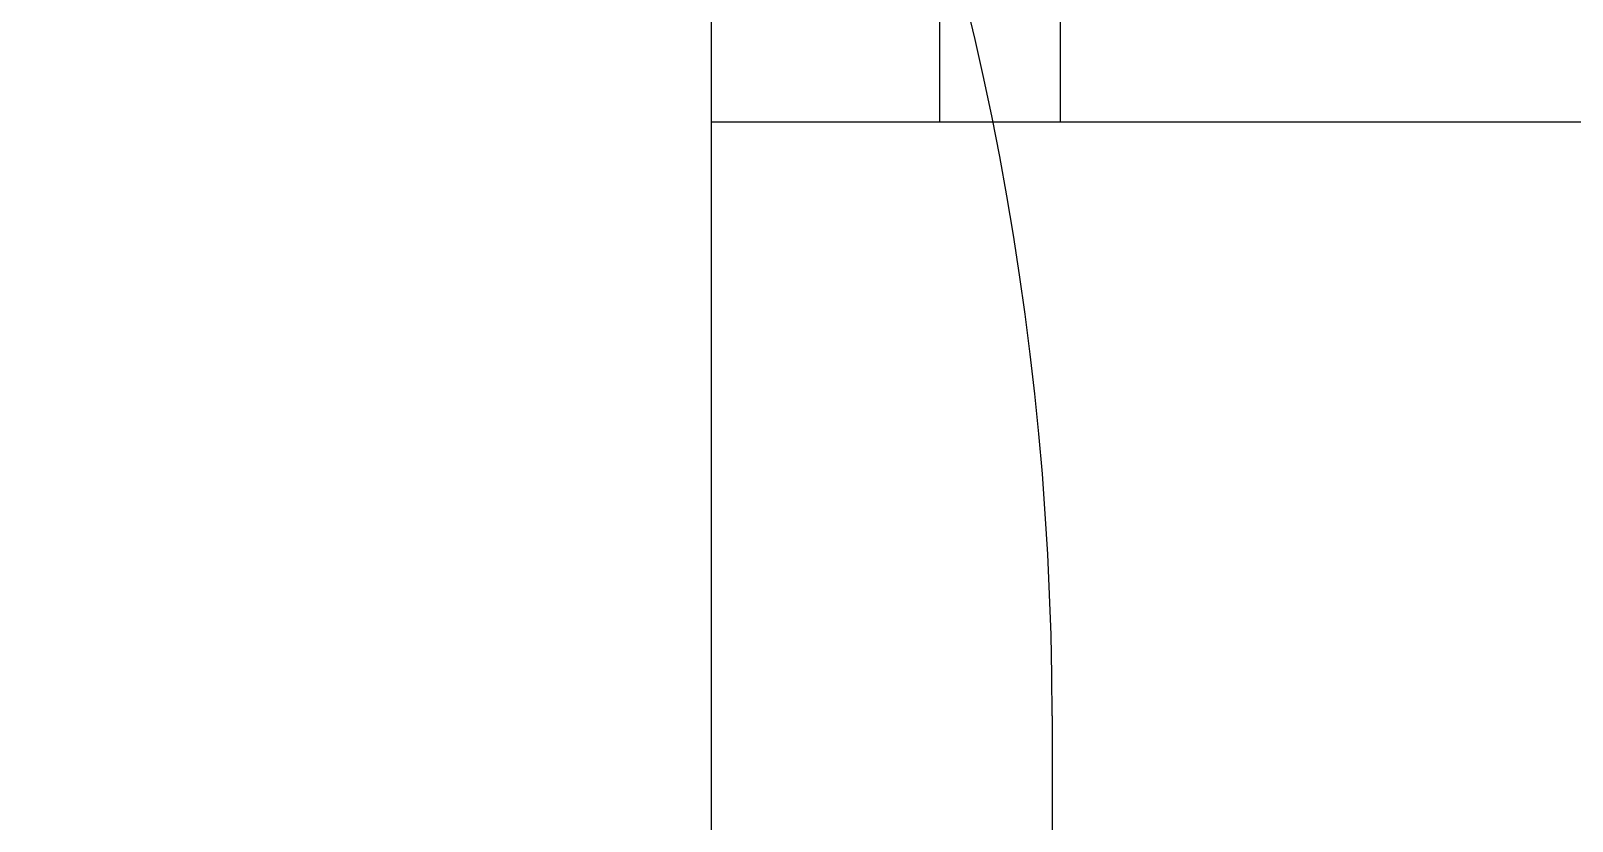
# Model space of a CAD drawing. Header units: inches. Extents: x 1.3 to 19.8, y 1.7 to 13.
# Drawn here: x 14.0517 to 14.4363, y 7.9828 to 8.1799 of the extents above; entities that cross this region are included whole.
import ezdxf

# ---------------------------------------------------------------- set-up
doc = ezdxf.new("R2010")
doc.units = ezdxf.units.IN
doc.header["$MEASUREMENT"] = 0
for name, color, linetype in [('Clamp', 30, 'Continuous'), ('Fastener', 134, 'Continuous'), ('Solenoid', 6, 'Continuous')]:
    doc.layers.add(name, color=color, linetype=linetype)

msp = doc.modelspace()

# ---------------------------------------------------------------- linework, layer by layer
at = {"layer": 'Clamp'}
msp.add_line((14.30654, 8.00907), (14.30654, 5.84526), dxfattribs=at)
msp.add_arc((13.55654, 8.00907), 0.75, 0, 48.67895, dxfattribs=at)
at = {"layer": 'Fastener'}
for p, q in [((14.27854, 8.15724), (14.27854, 8.43187)), ((14.30854, 8.43187), (14.30854, 8.15724))]:
    msp.add_line(p, q, dxfattribs=at)
at = {"layer": 'Solenoid'}
for p, q in [((14.22154, 7.25717), (14.22154, 8.50717)), ((14.27854, 8.15724), (14.27854, 8.40867)), ((14.22154, 8.15724), (14.89154, 8.15724))]:
    msp.add_line(p, q, dxfattribs=at)

doc.saveas('drawing.dxf')
